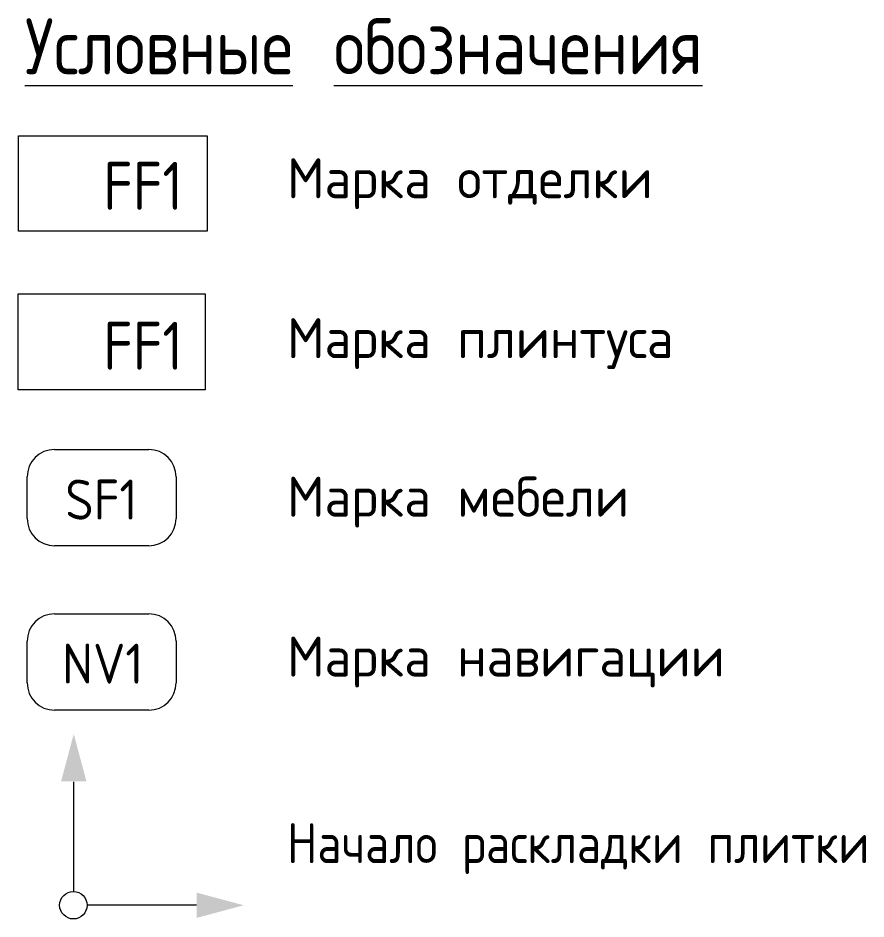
# Model space of a CAD drawing. Header units: millimetres. Extents: x 71854 to 109032, y -1987 to 27578.
# Drawn here: x 105317 to 109032, y -1987 to 1957 of the extents above; entities that cross this region are included whole.
import ezdxf

# ---------------------------------------------------------------- set-up
doc = ezdxf.new("R2010")
doc.units = ezdxf.units.MM
doc.layers.add('A-DETL', color=7, linetype='Continuous', lineweight=9)
doc.layers.add('G-ANNO-TEXT', color=7, linetype='Continuous', lineweight=9)
for name, color, linetype, lineweight, true_color in [('A-DETL-GENF-1', 1, 'Continuous', 9, 0xff0000), ('G-ANNO-TEXT-1', 7, 'Continuous', 9, 0x3c3c3c), ('G-ANNO-TEXT-2', 7, 'Continuous', 9, 0x008000), ('G-ANNO-TEXT-3', 1, 'Continuous', 9, 0xff0000)]:
    doc.layers.add(name, color=color, linetype=linetype, lineweight=lineweight, true_color=true_color)
doc.styles.add('GOST Common_4', font='GOST_Common.ttf', dxfattribs={"height": 175})
doc.styles.add('GOST Common_5', font='GOST_Common.ttf', dxfattribs={"width": 0.9, "height": 210})
doc.styles.add('GOST Common_6', font='GOST_Common.ttf', dxfattribs={"width": 0.9, "height": 245})
doc.styles.add('GOST Common_7', font='GOST_Common.ttf', dxfattribs={"width": 0.9, "height": 175})
doc.styles.add('ISOCPEUR_4', font='isocpeur.ttf', dxfattribs={"width": 0.9, "height": 175})

msp = doc.modelspace()

# ---------------------------------------------------------------- hatches: boundary and pattern name
at = {"layer": 'A-DETL-GENF-1'}
for points in [[(105506, -1383.9), (105616.6, -1383.9), (105561.3, -1177.4)], [(106099.6, -1982.5), (106306, -1927.2), (106099.6, -1871.9)]]:
    msp.add_hatch(color=256, dxfattribs=at).paths.add_polyline_path(points)

# ---------------------------------------------------------------- linework, layer by layer
at = {"layer": 'A-DETL'}
for p, q in [((105317.2, 750.1), (106137.2, 750.1)), ((105317.2, 330.1), (105317.2, 750.1)), ((106137.2, 750.1), (106137.2, 330.1)), ((106137.2, 330.1), (105317.2, 330.1)), ((105477.2, 68.3), (105889.7, 68.3)), ((105357.2, -233.3), (105357.2, -51.7)), ((106009.7, -51.7), (106009.7, -233.3)), ((105889.7, -353.3), (105477.2, -353.3)), ((105477.2, -651.3), (105889.7, -651.3)), ((105357.2, -953), (105357.2, -771.3)), ((106009.7, -771.3), (106009.7, -953)), ((105889.7, -1073), (105477.2, -1073)), ((105559.6, -1387.2), (105559.6, -1867.2)), ((106099.6, -1927.2), (105619.6, -1927.2))]:
    msp.add_line(p, q, dxfattribs=at)
msp.add_circle((105559.6, -1927.2), 60, dxfattribs=at)
for centre, start, end in [((105477.2, -51.7), 90, 180), ((105889.7, -51.7), 0, 90), ((105477.2, -233.3), 180, 270), ((105889.7, -233.3), 270, 0), ((105477.2, -771.3), 90, 180), ((105889.7, -771.3), 0, 90), ((105477.2, -953), 180, 270), ((105889.7, -953), 270, 0)]:
    msp.add_arc(centre, 120, start, end, dxfattribs=at)
at = {"layer": 'G-ANNO-TEXT-1', "flags": 128}
msp.add_lwpolyline([(105318.7, 1441.6), (106145.8, 1441.6), (106145.8, 1024.4), (105318.7, 1024.4)], close=True, dxfattribs=at)

# ---------------------------------------------------------------- texts
at = {"layer": 'G-ANNO-TEXT', "attachment_point": 1}
for s, insert, char_height, width, style in [('\\LУсловные', (105346.7, 1955.6), 245, 1550.544, 'GOST Common_6'), ('\\L\\fGOST Common|b0|i0|c204|p34|;\\W.9;\\L ', (106626, 1955.6), 245, 90.911, 'GOST Common_6'), ('\\Lобозначения', (106701, 1955.6), 245, 2111.164, 'GOST Common_6'), ('Начало', (106495.4, -1567.6), 175, 863.658, 'GOST Common_7'), ('\\fGOST Common|b0|i0|c204|p34|;\\W.9; ', (107208, -1567.6), 175, 65.658, 'GOST Common_7'), ('\\fGOST Common|b0|i0|c204|p34|;\\W.9; ', (108283.1, -1567.6), 175, 65.658, 'GOST Common_7'), ('раскладки', (107262.2, -1567.6), 175, 1237.405, 'GOST Common_7'), ('плитки', (108337.3, -1567.6), 175, 853.557, 'GOST Common_7')]:
    msp.add_mtext(s, dxfattribs=dict(at, insert=insert, char_height=char_height, width=width, style=style))
at = {"layer": 'G-ANNO-TEXT-1', "attachment_point": 1}
for s, insert, char_height, width, style in [('Марка', (106495.4, 1343.2), 175, 830.548, 'GOST Common_4'), ('\\fGOST Common|b0|i0|c204|p34|; ', (107180.7, 1343.2), 175, 72.954, 'GOST Common_4'), ('   FF1   ', (105346.7, 1327.3), 210, 929.316, 'GOST Common_5'), ('отделки', (107240.9, 1343.2), 175, 1099.915, 'GOST Common_4'), ('Марка', (106495.4, 643.2), 175, 830.548, 'GOST Common_4'), ('\\fGOST Common|b0|i0|c204|p34|; ', (107180.7, 643.2), 175, 72.954, 'GOST Common_4'), ('плинтуса', (107240.9, 643.2), 175, 1245.822, 'GOST Common_4'), ('Марка', (106495.4, -50.9), 175, 830.548, 'GOST Common_4'), ('\\fGOST Common|b0|i0|c204|p34|; ', (107180.7, -50.9), 175, 72.954, 'GOST Common_4'), ('мебели', (107240.9, -50.9), 175, 925.949, 'GOST Common_4'), ('Марка', (106495.4, -750.9), 175, 830.548, 'GOST Common_4'), ('\\fGOST Common|b0|i0|c204|p34|; ', (107180.7, -750.9), 175, 72.954, 'GOST Common_4'), ('навигации', (107240.9, -750.9), 175, 1414.177, 'GOST Common_4')]:
    msp.add_mtext(s, dxfattribs=dict(at, insert=insert, char_height=char_height, width=width, style=style))
at = {"layer": 'G-ANNO-TEXT-2', "char_height": 175, "attachment_point": 1, "style": 'ISOCPEUR_4'}
for s, insert, width in [('SF1', (105524.1, -63.7), 383.848), ('NV1', (105510.2, -782), 419.202)]:
    msp.add_mtext(s, dxfattribs=dict(at, insert=insert, width=width))
at = {"layer": 'G-ANNO-TEXT-3', "insert": (105346.7, 627.3), "char_height": 210, "width": 929.316, "attachment_point": 1, "style": 'GOST Common_5'}
msp.add_mtext('   FF1   ', dxfattribs=at)

doc.saveas('drawing.dxf')
